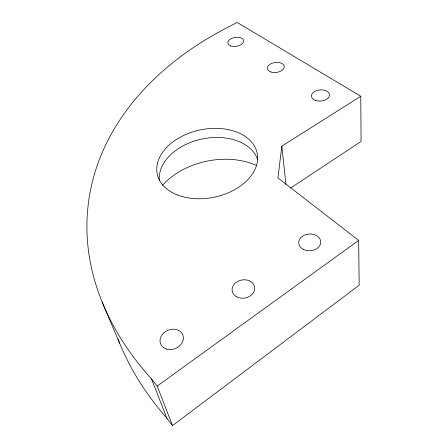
<?xml version="1.0" encoding="UTF-8"?>
<svg xmlns="http://www.w3.org/2000/svg" width="448" height="448" viewBox="0 0 448 448"><rect width="100%" height="100%" fill="white"/><g stroke="black" fill="none" stroke-linecap="round" stroke-linejoin="round"><path stroke-width="0.67" d="M360.786 96.253L281.809 146.205L277.939 177.934L358.674 240.38L359.167 285.225L172.497 425.6L167.031 418.555L151.452 378.857A391.143 268.727 6.4 0 1 231.616 25.357L237.076 22.4L360.786 96.253L361.082 141.417L290.69 187.97M172.497 425.6L157.203 386.092L358.674 240.38M151.452 378.857L157.203 386.092M102.144 302.025L119.577 343.224M281.809 146.205L285.942 184.408M162.674 185.08A67.435 48.406 -11.8 0 1 256.766 165.558M159.331 180.18A50.422 34.412 -11.8 0 1 202.205 138.97A50.422 34.412 -11.8 0 1 257.774 159.835M167.115 418.482A364.297 263.827 8.3 0 1 118.042 339.175M177.47 194.981A51.033 34.362 -11.8 0 0 257.359 161.666A51.033 34.362 -11.8 0 0 186.771 134.075A51.033 34.362 -11.8 0 0 177.47 194.981M236.706 296.85A11.396 9.139 -10.5 0 0 254.666 289.262A11.396 9.139 -10.5 0 0 238.834 280.879A11.396 9.139 -10.5 0 0 236.706 296.85M271.006 72.022A8.512 5.012 -7.4 0 0 284.25 67.166A8.512 5.012 -7.4 0 0 272.182 63.224A8.512 5.012 -7.4 0 0 271.006 72.022M166.729 349.098A11.973 9.856 -22.2 0 0 183.366 337.165A11.973 9.856 -22.2 0 0 165.038 331.878A11.973 9.856 -22.2 0 0 166.729 349.098M303.8 249.575A11.038 8.366 -3.2 0 0 320.762 242.497A11.038 8.366 -3.2 0 0 304.662 235.066A11.038 8.366 -3.2 0 0 303.8 249.575M315.672 100.464A9.083 5.594 -4.7 0 0 329.549 95.211A9.083 5.594 -4.7 0 0 316.254 90.726A9.083 5.594 -4.7 0 0 315.672 100.464M230.692 45.926A8.014 4.491 -9.4 0 0 243.589 41.748A8.014 4.491 -9.4 0 0 232.994 37.923A8.014 4.491 -9.4 0 0 230.692 45.926"/></g></svg>
